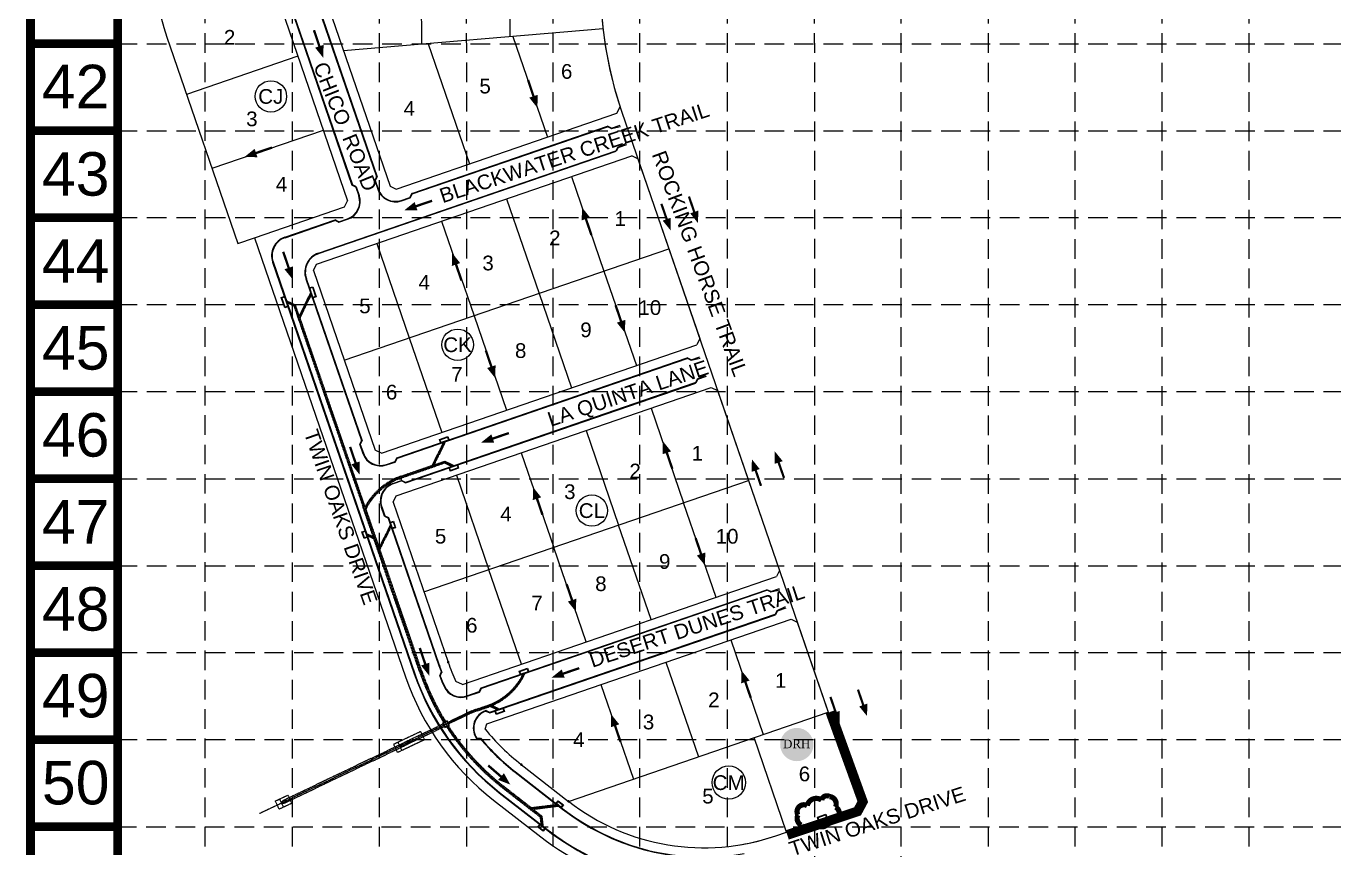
# Model space of a CAD drawing. Header units: inches. Extents: x 2510995 to 2514555, y 7106046 to 7111737.
# Drawn here: x 2510995 to 2512329, y 7107183 to 7108022 of the extents above; entities that cross this region are included whole.
import ezdxf
from ezdxf.enums import TextEntityAlignment as Align

# ---------------------------------------------------------------- set-up
doc = ezdxf.new("R2010")
doc.units = ezdxf.units.IN
doc.header["$MEASUREMENT"] = 0
for name, pattern in [('DASHED', [0.75, 0.5, -0.25]), ('HIDDEN', [0.375, 0.25, -0.125]), ('XHO477ST$0$CL', [0.7, 0.5, -0.05, 0.1, -0.05])]:
    doc.linetypes.add(name, pattern=pattern)
for name, color, linetype in [('BASE', 7, 'Continuous'), ('C-WTRC-FULL-PH2B-N', 7, 'Continuous'), ('EROSION BLANKETS', 84, 'Continuous'), ('GRID', 254, 'DASHED'), ('INLET PROTECTION', 5, 'Continuous'), ('LEGEND', 7, 'Continuous'), ('XHO437PT$0$C-ROAD-IDEN-E', 6, 'Continuous'), ('XHO437PT$0$C-ROAD-IDEN-N', 7, 'Continuous'), ('XHO437PT$0$V-BNDY-N', 3, 'Continuous'), ('XHO437PT$0$V-PROP-SUBD-IDEN-N', 6, 'Continuous'), ('XHO437PT$0$V-PROP-SUBD-N', 7, 'Continuous'), ('XHO437PT$0$V-RWAY-LINE-DETL-N', 4, 'Continuous'), ('XHO437PT$0$V-RWAY-LINE-N', 4, 'Continuous'), ('XHO437PV$0$C-ROAD-BACK-N', 4, 'Continuous'), ('XHO437PV$0$C-ROAD-FACE-N', 2, 'Continuous'), ('XHO437ST$0$C-STRM-STRC-N', 4, 'Continuous'), ('ZSTORM', 5, 'XHO477ST$0$CL')]:
    doc.layers.add(name, color=color, linetype=linetype)
doc.styles.add('DRHorton', font='dutcheb.ttf')
doc.styles.get("Standard").update_dxf_attribs({"font": 'ARIAL.TTF'})

# ---------------------------------------------------------------- blocks, each defined once
blk = doc.blocks.new('ARR')
blk.add_lwpolyline([(-5.56, 0.32, 0, 3.78, 0), (-0.35, 0.31, 3.78, 3.78, 0)], format="xyseb")
at = {"const_width": 1}
blk.add_lwpolyline([(-0.35, 0.31), (6.88, 0.31)], dxfattribs=at)
blk = doc.blocks.new('DRHorton')
h = blk.add_hatch(color=1)
h.paths.add_polyline_path([(78.7, 25.8, 1), (40.4, 25.8, 1)])
h.paths.add_polyline_path([(42.3, 17.9), (76.5, 17.9), (76.5, 34.9), (42.3, 34.9)], flags=24)
at = {"layer": 'BASE', "color": 176, "style": 'DRHorton'}
blk.add_text('DRH', height=9.81, dxfattribs=at).set_placement((59.4, 21.6), align=Align.CENTER)

msp = doc.modelspace()

# ---------------------------------------------------------------- linework, layer by layer
at = {"const_width": 2.3}
for points in [[(2511676.2, 7107832.2), (2511670.8, 7107847.9)], [(2511648.1, 7107824.8), (2511642.7, 7107840.5)], [(2511738.9, 7107568.4), (2511744.3, 7107552.7)], [(2511762.3, 7107576.5), (2511767.8, 7107560.7)], [(2511848.6, 7107329), (2511843.2, 7107344.7)], [(2511820.5, 7107321.6), (2511815.1, 7107337.3)]]:
    msp.add_lwpolyline(points, dxfattribs=at)
for points in [[(2511680.1, 7107820.8, 0, 8.71, 0), (2511676.2, 7107832.2, 8.71, 8.71, 0)], [(2511652, 7107813.5, 0, 8.71, 0), (2511648.1, 7107824.8, 8.71, 8.71, 0)], [(2511735, 7107579.8, 0, 8.71, 0), (2511738.9, 7107568.4, 8.71, 8.71, 0)], [(2511758.4, 7107587.8, 0, 8.71, 0), (2511762.3, 7107576.5, 8.71, 8.71, 0)], [(2511824.4, 7107310.3, 0, 8.71, 0), (2511820.5, 7107321.6, 8.71, 8.71, 0)], [(2511852.5, 7107317.7, 0, 8.71, 0), (2511848.6, 7107329, 8.71, 8.71, 0)]]:
    msp.add_lwpolyline(points, format="xyseb")
at = {"layer": 'BASE', "const_width": 8.88}
for points in [[(2514550.5, 7106050.7), (2514550.5, 7111732.7), (2510999.2, 7111732.7), (2510999.2, 7106050.7)], [(2514461.7, 7106139.5), (2514461.7, 7111643.9), (2511088, 7111643.9), (2511088, 7106139.5)]]:
    msp.add_lwpolyline(points, close=True, dxfattribs=at)
for points in [[(2511088, 7108003.9), (2510999.2, 7108003.9)], [(2511088, 7107915.1), (2510999.2, 7107915.1)], [(2511088, 7107826.4), (2510999.2, 7107826.4)], [(2511088, 7107737.6), (2510999.2, 7107737.6)], [(2511088, 7107648.8), (2510999.2, 7107648.8)], [(2511088, 7107560), (2510999.2, 7107560)], [(2511088, 7107471.2), (2510999.2, 7107471.2)], [(2511088, 7107382.5), (2510999.2, 7107382.5)], [(2511088, 7107293.7), (2510999.2, 7107293.7)], [(2511088, 7107204.9), (2510999.2, 7107204.9)]]:
    msp.add_lwpolyline(points, dxfattribs=at)
at = {"layer": 'EROSION BLANKETS', "const_width": 10}
msp.add_lwpolyline([(2511815, 7107322), (2511848.1, 7107230.4), (2511842.8, 7107220.5), (2511771.1, 7107196.4)], dxfattribs=at)
at = {"layer": 'GRID', "color": 252, "linetype": 'HIDDEN', "lineweight": 0, "ltscale": 80}
for p, q in [((2511177.6, 7106494.7), (2511177.1, 7111640.6)), ((2511266.7, 7106494.6), (2511265.6, 7111640.6)), ((2511355.3, 7106494.6), (2511354.4, 7111640.3)), ((2511444.5, 7106494.6), (2511443.1, 7111640.2)), ((2511532.5, 7106494.6), (2511532.1, 7111640.9)), ((2511620.7, 7106494.6), (2511621, 7111640.7)), ((2511710.2, 7106494.6), (2511709.7, 7111640.4)), ((2511799.3, 7106494.6), (2511798.4, 7111640.5)), ((2511887.3, 7106494.6), (2511887.4, 7111640.4)), ((2511976.4, 7106494.5), (2511976.3, 7111640.4)), ((2512064.6, 7106494.5), (2512064.8, 7111640.4)), ((2512153.4, 7106494.5), (2512153.9, 7111640.3)), ((2512242.2, 7106494.5), (2512242.2, 7111643.9)), ((2511088, 7108003.9), (2514461.7, 7108003.9)), ((2511088, 7107915.1), (2514461.7, 7107915.1)), ((2511088, 7107826.4), (2514461.7, 7107826.4)), ((2511088, 7107737.6), (2514461.7, 7107737.6)), ((2511088, 7107648.8), (2514461.7, 7107648.8)), ((2511088, 7107560), (2514461.7, 7107560)), ((2511088, 7107471.2), (2514461.7, 7107471.2)), ((2511088, 7107382.5), (2514461.7, 7107382.5)), ((2511088, 7107293.7), (2514461.7, 7107293.7)), ((2511087.2, 7107204.6), (2514460.8, 7107204.6))]:
    msp.add_line(p, q, dxfattribs=at)
at = {"layer": 'INLET PROTECTION', "color": 170, "ltscale": 100, "const_width": 5.33}
msp.add_lwpolyline([(2511791.5, 7107226.3, 0.520567), (2511791.5, 7107226.3, 0.765195), (2511782, 7107216.8, 0.417879), (2511785.4, 7107206.4, 0.6649), (2511799.1, 7107208.7, 0.744833), (2511814.3, 7107212.4, 0.975642), (2511820.3, 7107224.9, 0.520567), (2511814.2, 7107235.6, 0.520567), (2511806.1, 7107232, 0.540264), (2511791.5, 7107226.3)], format="xyb", close=True, dxfattribs=at)
at = {"layer": 'XHO437PT$0$V-BNDY-N', "color": 7}
for p, q in [((2511141.6, 7108000.8), (2511210.6, 7107800)), ((2511602.3, 7107934.1), (2511844.3, 7107230)), ((2511210.6, 7107800), (2511227.7, 7107805.8)), ((2511227.7, 7107805.8), (2511381.7, 7107357.7)), ((2511471.5, 7107231.9), (2511519.8, 7107194.4)), ((2511759.4, 7107195.5), (2511841.2, 7107223.7)), ((2511841.2, 7107223.7), (2511844.3, 7107230))]:
    msp.add_line(p, q, dxfattribs=at)
for centre, radius, start, end in [((2511580.4, 7108151.6), 464, 178.5942, 198.9716), ((2511978.7, 7108063.5), 398, 173.3356, 198.9716), ((2511638, 7107445.8), 271, 198.9695, 232.1098), ((2511686.2, 7107408.3), 271, 232.1098, 281.0942), ((2511686.2, 7107408.3), 225, 279.4701, 288.9716)]:
    msp.add_arc(centre, radius, start, end, dxfattribs=at)
at = {"layer": 'XHO437PT$0$V-PROP-SUBD-IDEN-N', "color": 7}
for centre, radius in [((2511244.4, 7107950.1), 16), ((2511434.9, 7107696.7), 16), ((2511571.8, 7107527.4), 16), ((2511711.4, 7107249.8), 17)]:
    msp.add_circle(centre, radius, dxfattribs=at)
at = {"layer": 'XHO437PT$0$V-PROP-SUBD-N', "color": 7}
for p, q in [((2511398.3, 7108003.3), (2511397.8, 7108130.2)), ((2511488.3, 7108010.9), (2511487.8, 7108119.6)), ((2511583.2, 7108019), (2511318.6, 7107996.5)), ((2511491.2, 7108011.2), (2511526.5, 7107908.5)), ((2511404.9, 7108003.8), (2511447.1, 7107881.2)), ((2511271.8, 7107991.1), (2511158.3, 7107952.1)), ((2511297.8, 7107915.4), (2511184.3, 7107876.4)), ((2511550.9, 7107868.3), (2511584.1, 7107771.8)), ((2511484.7, 7107845.5), (2511517.9, 7107749.1)), ((2511418.5, 7107822.8), (2511451.7, 7107726.3)), ((2511319.3, 7107680.8), (2511650.3, 7107794.6)), ((2511352.3, 7107800), (2511385.5, 7107703.6)), ((2511584.1, 7107771.8), (2511617.2, 7107675.4)), ((2511517.9, 7107749.1), (2511551, 7107652.6)), ((2511451.7, 7107726.3), (2511484.8, 7107629.9)), ((2511385.5, 7107703.6), (2511418.6, 7107607.1)), ((2511632.2, 7107631.9), (2511665.3, 7107535.4)), ((2511566, 7107609.1), (2511599.1, 7107512.7)), ((2511499.8, 7107586.4), (2511532.9, 7107489.9)), ((2511400.5, 7107444.4), (2511731.5, 7107558.2)), ((2511433.6, 7107563.6), (2511466.7, 7107467.1)), ((2511698.5, 7107438.9), (2511665.3, 7107535.4)), ((2511632.3, 7107416.2), (2511599.1, 7107512.7)), ((2511566.1, 7107393.4), (2511532.9, 7107489.9)), ((2511499.9, 7107370.7), (2511466.7, 7107467.1)), ((2511713.5, 7107395.4), (2511746.6, 7107299)), ((2511647.3, 7107372.7), (2511680.4, 7107276.2)), ((2511581.1, 7107349.9), (2511614.2, 7107253.5)), ((2511548, 7107230.7), (2511812.8, 7107321.7)), ((2511770.3, 7107199.3), (2511737.2, 7107295.7))]:
    msp.add_line(p, q, dxfattribs=at)
at = {"layer": 'XHO437PT$0$V-RWAY-LINE-DETL-N', "color": 7, "const_width": 0.75}
for points in [[(2511424.3, 7107372.7, 1), (2511426.1, 7107372.7, 1)], [(2511498.9, 7107268.2, 1), (2511500.7, 7107268.2, 1)], [(2511547.1, 7107230.7, 1), (2511548.9, 7107230.7, 1)]]:
    msp.add_lwpolyline(points, format="xyb", close=True, dxfattribs=at)
at = {"layer": 'XHO437PT$0$V-RWAY-LINE-N', "color": 7}
for p, q in [((2511298.6, 7108054.8), (2511366, 7107858.6)), ((2511255.1, 7108039.8), (2511322.5, 7107843.7)), ((2511141.6, 7108000.8), (2511210.6, 7107800)), ((2511597.4, 7107932.9), (2511600.6, 7107939.3)), ((2511372.3, 7107855.5), (2511597.4, 7107932.9)), ((2511290.8, 7107778.9), (2511612.4, 7107889.4)), ((2511618.7, 7107886.3), (2511612.4, 7107889.4)), ((2511618.7, 7107886.3), (2511681.8, 7107702.9)), ((2511366, 7107858.6), (2511372.3, 7107855.5)), ((2511227.7, 7107805.8), (2511319.4, 7107837.3)), ((2511319.4, 7107837.3), (2511322.5, 7107843.7)), ((2511210.6, 7107800), (2511227.7, 7107805.8)), ((2511227.7, 7107805.8), (2511381.7, 7107357.7)), ((2511287.7, 7107772.5), (2511290.8, 7107778.9)), ((2511287.7, 7107772.5), (2511350.8, 7107589.1)), ((2511681.8, 7107702.9), (2511678.7, 7107696.5)), ((2511357.2, 7107586), (2511678.7, 7107696.5)), ((2511372.1, 7107542.5), (2511693.6, 7107653)), ((2511693.6, 7107653), (2511700, 7107649.9)), ((2511700, 7107649.9), (2511763.1, 7107466.4)), ((2511357.2, 7107586), (2511350.8, 7107589.1)), ((2511369, 7107536.1), (2511372.1, 7107542.5)), ((2511369, 7107536.1), (2511425.2, 7107372.7)), ((2511439.9, 7107350), (2511760, 7107460.1)), ((2511763.1, 7107466.4), (2511760, 7107460.1)), ((2511464.6, 7107309.9), (2511774.9, 7107416.6)), ((2511774.9, 7107416.6), (2511781.3, 7107413.5)), ((2511781.3, 7107413.5), (2511844.3, 7107230)), ((2511439.9, 7107350), (2511433, 7107352.9)), ((2511463, 7107304.4), (2511464.6, 7107309.9)), ((2511499.8, 7107268.2), (2511548, 7107230.7)), ((2511471.5, 7107231.9), (2511519.8, 7107194.4)), ((2511759.4, 7107195.5), (2511841.2, 7107223.7)), ((2511844.3, 7107230), (2511841.2, 7107223.7))]:
    msp.add_line(p, q, dxfattribs=at)
for centre, radius, start, end in [((2511580.4, 7108151.6), 464, 178.5942, 198.9716), ((2511978.7, 7108063.5), 398, 174.2288, 198.1866), ((2511638, 7107445.8), 225, 198.9716, 204.378), ((2511638, 7107445.8), 271, 198.9695, 232.1098), ((2511638, 7107445.8), 225, 218.9539, 232.1098), ((2511686.2, 7107408.3), 225, 232.1098, 288.9716), ((2511686.2, 7107408.3), 271, 232.1098, 281.0942)]:
    msp.add_arc(centre, radius, start, end, dxfattribs=at)
at = {"layer": 'XHO437PV$0$C-ROAD-BACK-N', "color": 7}
for p, q in [((2511289.6, 7108051.7), (2511352.7, 7107868.2)), ((2511264.1, 7108042.9), (2511327.1, 7107859.4)), ((2511388.1, 7107850.9), (2511587.9, 7107919.6)), ((2511591.7, 7107917.7), (2511587.9, 7107919.6)), ((2511591.7, 7107917.7), (2511600.5, 7107920.8)), ((2511598.5, 7107897.9), (2511607.4, 7107900.9)), ((2511293, 7107789.7), (2511596.6, 7107894.1)), ((2511598.5, 7107897.9), (2511596.6, 7107894.1)), ((2511326.9, 7107860), (2511326.9, 7107860)), ((2511330.9, 7107857.6), (2511327.1, 7107859.4)), ((2511352.7, 7107868.2), (2511350.8, 7107864.4)), ((2511350.8, 7107864.4), (2511353.8, 7107855.5)), ((2511352.5, 7107868.8), (2511352.5, 7107868.8)), ((2511352.5, 7107868.8), (2511352.5, 7107868.8)), ((2511330.9, 7107857.6), (2511334, 7107848.7)), ((2511377.4, 7107844), (2511386.2, 7107847.1)), ((2511386.2, 7107847.1), (2511388.1, 7107850.9)), ((2511388.7, 7107851.1), (2511388.1, 7107850.9)), ((2511258.6, 7107806.4), (2511309.8, 7107824)), ((2511313.6, 7107822.1), (2511309.8, 7107824)), ((2511313.6, 7107822.1), (2511322.5, 7107825.2)), ((2511397.4, 7107825.6), (2511397.4, 7107825.6)), ((2511246.2, 7107781), (2511390.7, 7107360.8)), ((2511280.5, 7107764.2), (2511337.5, 7107598.6)), ((2511372.9, 7107581.3), (2511669.1, 7107683.2)), ((2511672.9, 7107681.3), (2511669.1, 7107683.2)), ((2511672.9, 7107681.3), (2511681.8, 7107684.4)), ((2511679.8, 7107661.4), (2511677.9, 7107657.6)), ((2511679.8, 7107661.4), (2511688.6, 7107664.5)), ((2511381.7, 7107555.8), (2511677.9, 7107657.6)), ((2511335.6, 7107594.8), (2511337.5, 7107598.6)), ((2511335.6, 7107594.8), (2511338.7, 7107586)), ((2511371, 7107577.5), (2511372.9, 7107581.3)), ((2511373.5, 7107581.5), (2511373.5, 7107581.5)), ((2511362.2, 7107574.5), (2511371, 7107577.5)), ((2511377.9, 7107557.7), (2511369, 7107554.6)), ((2511377.9, 7107557.7), (2511381.7, 7107555.8)), ((2511382.3, 7107556), (2511381.7, 7107555.8)), ((2511382.3, 7107556), (2511382.3, 7107556)), ((2511357.5, 7107531.1), (2511360.6, 7107522.2)), ((2511360.6, 7107522.2), (2511364.4, 7107520.4)), ((2511364.4, 7107520.4), (2511416.2, 7107369.6)), ((2511458.8, 7107346.5), (2511750.4, 7107446.7)), ((2511749.8, 7107446.5), (2511750.4, 7107446.7)), ((2511754.2, 7107444.9), (2511750.4, 7107446.7)), ((2511754.2, 7107444.9), (2511763.1, 7107447.9)), ((2511467.6, 7107321), (2511759.2, 7107421.2)), ((2511761, 7107425), (2511759.2, 7107421.2)), ((2511761, 7107425), (2511769.9, 7107428.1)), ((2511417.1, 7107358.5), (2511418.8, 7107362.4)), ((2511444.3, 7107338.4), (2511457, 7107342.7)), ((2511457, 7107342.7), (2511458.8, 7107346.5)), ((2511463.8, 7107322.8), (2511467.6, 7107321)), ((2511454.1, 7107295.6), (2511458.3, 7107295.2)), ((2511494, 7107260.8), (2511542.2, 7107223.2)), ((2511477.4, 7107239.4), (2511525.6, 7107201.9))]:
    msp.add_line(p, q, dxfattribs=at)
for centre, radius, start, end in [((2511316.5, 7107842.7), 18.5, 288.9716, 18.9716), ((2511371.3, 7107861.5), 18.5, 198.9716, 288.9716), ((2511265.1, 7107787.5), 20, 108.9716, 198.9716), ((2511299.5, 7107770.7), 20, 108.9716, 198.9716), ((2511356.2, 7107592), 18.5, 198.9716, 288.9716), ((2511375, 7107537.1), 18.5, 108.9716, 198.9716), ((2511638, 7107445.8), 234.5, 198.9716, 200.8441), ((2511638, 7107445.8), 261.5, 198.9695, 232.1098), ((2511638, 7107445.8), 237.5, 201.5659, 204.2565), ((2511438.3, 7107355.8), 18.5, 204.2565, 288.9716), ((2511469.8, 7107305.3), 18.5, 108.8066, 211.8982), ((2511638, 7107445.8), 234.5, 219.971, 232.1098), ((2511686.2, 7107408.3), 234.5, 232.1098, 280.0115), ((2511686.2, 7107408.3), 261.5, 232.1098, 276.5942)]:
    msp.add_arc(centre, radius, start, end, dxfattribs=at)
at = {"layer": 'XHO437PV$0$C-ROAD-FACE-N', "color": 7}
for p, q in [((2511289.1, 7108051.5), (2511352, 7107868.4)), ((2511264.5, 7108043.1), (2511327.5, 7107860)), ((2511388.6, 7107850.6), (2511587.6, 7107919)), ((2511591.4, 7107917.3), (2511588, 7107919)), ((2511591.8, 7107917.3), (2511601, 7107919.4)), ((2511598.3, 7107898.3), (2511606.9, 7107902.3)), ((2511292.8, 7107790.1), (2511596.1, 7107894.4)), ((2511598, 7107898.1), (2511596.4, 7107894.6)), ((2511331.2, 7107858), (2511327.7, 7107859.7)), ((2511352, 7107868.1), (2511350.3, 7107864.6)), ((2511350.3, 7107864.2), (2511353.4, 7107855.4)), ((2511331.4, 7107857.7), (2511334.5, 7107848.9)), ((2511377.5, 7107843.6), (2511386.4, 7107846.6)), ((2511386.7, 7107846.9), (2511388.4, 7107850.3)), ((2511258.8, 7107805.9), (2511309.6, 7107823.4)), ((2511313.4, 7107821.7), (2511310, 7107823.4)), ((2511313.8, 7107821.7), (2511322.7, 7107824.7)), ((2511246.7, 7107781.2), (2511391.1, 7107361)), ((2511280.1, 7107764.1), (2511336.9, 7107598.9)), ((2511373.5, 7107581), (2511668.9, 7107682.6)), ((2511672.7, 7107680.9), (2511669.3, 7107682.5)), ((2511673.1, 7107680.8), (2511682.3, 7107682.9)), ((2511679.3, 7107661.7), (2511677.6, 7107658.2)), ((2511679.6, 7107661.9), (2511688.1, 7107665.9)), ((2511381.9, 7107556.4), (2511677.3, 7107658)), ((2511335.1, 7107594.7), (2511338.2, 7107585.8)), ((2511335.2, 7107595), (2511336.8, 7107598.5)), ((2511371.5, 7107577.3), (2511373.2, 7107580.7)), ((2511362.3, 7107574), (2511371.2, 7107577)), ((2511368.8, 7107555.1), (2511377.7, 7107558.1)), ((2511378.1, 7107558.1), (2511381.5, 7107556.4)), ((2511357, 7107530.9), (2511360.1, 7107522.1)), ((2511360.3, 7107521.8), (2511363.8, 7107520.1)), ((2511364, 7107519.8), (2511415.7, 7107369.4)), ((2511459.4, 7107346.2), (2511750.2, 7107446.1)), ((2511754, 7107444.4), (2511750.6, 7107446.1)), ((2511754.4, 7107444.4), (2511763.6, 7107446.5)), ((2511467.8, 7107321.6), (2511758.6, 7107421.6)), ((2511760.6, 7107425.2), (2511758.9, 7107421.8)), ((2511760.9, 7107425.5), (2511769.4, 7107429.5)), ((2511416.6, 7107358.7), (2511418.2, 7107362.2)), ((2511444.5, 7107337.9), (2511457.1, 7107342.2)), ((2511457.4, 7107342.5), (2511459.1, 7107345.9)), ((2511464, 7107323.3), (2511467.5, 7107321.6)), ((2511454, 7107295.1), (2511457.8, 7107294.7)), ((2511493.7, 7107260.4), (2511541.9, 7107222.8)), ((2511477.7, 7107239.8), (2511525.9, 7107202.3))]:
    msp.add_line(p, q, dxfattribs=at)
for centre, radius, start, end in [((2511587.8, 7107918.5), 0.5, 63.9716, 108.9716), ((2511591.7, 7107917.7), 0.5, 243.9716, 288.9716), ((2511595.9, 7107894.9), 0.5, 288.9716, 333.9716), ((2511598.5, 7107897.9), 0.5, 108.9716, 153.9716), ((2511327.9, 7107860.2), 0.5, 198.9716, 243.9716), ((2511350.8, 7107864.4), 0.5, 153.9716, 198.9716), ((2511351.6, 7107868.3), 0.5, 333.9716, 18.9716), ((2511316.5, 7107842.7), 19, 288.9716, 18.9716), ((2511330.9, 7107857.6), 0.5, 18.9716, 63.9716), ((2511371.3, 7107861.5), 19, 198.9716, 288.9716), ((2511386.2, 7107847.1), 0.5, 288.9716, 333.9716), ((2511388.8, 7107850.1), 0.5, 108.9716, 153.9716), ((2511309.8, 7107822.9), 0.5, 63.9716, 108.9716), ((2511313.6, 7107822.1), 0.5, 243.9716, 288.9716), ((2511265.1, 7107787.5), 19.5, 108.9716, 198.9716), ((2511299.5, 7107770.7), 20.5, 108.9716, 198.9716), ((2511669.1, 7107682.1), 0.5, 63.9716, 108.9716), ((2511672.9, 7107681.3), 0.5, 243.9716, 288.9716), ((2511679.8, 7107661.4), 0.5, 108.9716, 153.9716), ((2511677.2, 7107658.4), 0.5, 288.9716, 333.9716), ((2511335.6, 7107594.8), 0.5, 153.9716, 198.9716), ((2511336.4, 7107598.7), 0.5, 333.9716, 18.9716), ((2511356.2, 7107592), 19, 198.9716, 288.9716), ((2511373.6, 7107580.5), 0.5, 108.9716, 153.9716), ((2511371, 7107577.5), 0.5, 288.9716, 333.9716), ((2511375, 7107537.1), 19, 108.9716, 198.9716), ((2511377.9, 7107557.7), 0.5, 63.9716, 108.9716), ((2511381.7, 7107556.9), 0.5, 243.9716, 288.9716), ((2511360.6, 7107522.2), 0.5, 198.9716, 243.9716), ((2511363.6, 7107519.7), 0.5, 18.9716, 63.9716), ((2511750.3, 7107445.7), 0.5, 63.9716, 108.9716), ((2511754.2, 7107444.9), 0.5, 243.9716, 288.9716), ((2511758.5, 7107422), 0.5, 288.9716, 333.9716), ((2511761, 7107425), 0.5, 108.9716, 153.9716), ((2511638, 7107445.8), 235, 198.9716, 200.7435), ((2511638, 7107445.8), 261, 198.9695, 232.1098), ((2511417.1, 7107358.5), 0.5, 155.9494, 201.5659), ((2511638, 7107445.8), 238, 201.5659, 204.2565), ((2511417.7, 7107362.4), 0.5, 335.9494, 20.7435), ((2511438.3, 7107355.8), 19, 204.2565, 288.9716), ((2511457, 7107342.7), 0.5, 288.9716, 333.9716), ((2511459.5, 7107345.7), 0.5, 108.9716, 153.9716), ((2511469.8, 7107305.3), 19, 108.8109, 211.8982), ((2511463.8, 7107322.8), 0.5, 63.9716, 108.9716), ((2511467.7, 7107322.1), 0.5, 243.9716, 288.9716), ((2511454.1, 7107295.6), 0.5, 211.8982, 264.8657), ((2511457.8, 7107294.2), 0.5, 40.0716, 84.8657), ((2511638, 7107445.8), 235, 220.0716, 232.1098), ((2511686.2, 7107408.3), 235, 232.1098, 277.2591), ((2511686.2, 7107408.3), 261, 232.1098, 276.5028)]:
    msp.add_arc(centre, radius, start, end, dxfattribs=at)
at = {"layer": 'XHO437ST$0$C-STRM-STRC-N', "color": 5, "linetype": 'Continuous'}
for points in [[(2511283.3, 7107754.6), (2511287.1, 7107755.9), (2511290.7, 7107745.5), (2511286.9, 7107744.2)], [(2511284, 7107754.3), (2511286.8, 7107755.3), (2511290, 7107745.8), (2511287.2, 7107744.9)], [(2511254.9, 7107744.9), (2511258.7, 7107746.2), (2511262.3, 7107735.8), (2511258.5, 7107734.5)], [(2511255.6, 7107744.6), (2511258.4, 7107745.5), (2511261.7, 7107736.1), (2511258.8, 7107735.1)], [(2511417.6, 7107596.2), (2511416.3, 7107600), (2511424.8, 7107602.9), (2511426.1, 7107599.1)], [(2511417.9, 7107596.8), (2511417, 7107599.6), (2511424.5, 7107602.3), (2511425.5, 7107599.4)], [(2511427.4, 7107567.8), (2511426.1, 7107571.6), (2511434.6, 7107574.5), (2511435.9, 7107570.7)], [(2511427.7, 7107568.4), (2511426.7, 7107571.3), (2511434.3, 7107573.9), (2511435.3, 7107571)], [(2511498.9, 7107359.8), (2511497.6, 7107363.5), (2511506.1, 7107366.5), (2511507.4, 7107362.7)], [(2511499.2, 7107360.4), (2511498.2, 7107363.2), (2511505.8, 7107365.8), (2511506.8, 7107363)], [(2511474.1, 7107319.5), (2511472.8, 7107323.3), (2511481.3, 7107326.2), (2511482.6, 7107322.4)], [(2511474.4, 7107320.1), (2511473.4, 7107323), (2511481, 7107325.6), (2511481.9, 7107322.7)], [(2511803.1, 7107210.8), (2511801.8, 7107214.5), (2511810.4, 7107217.5), (2511811.7, 7107213.7)], [(2511803.5, 7107211.4), (2511802.5, 7107214.2), (2511810, 7107216.8), (2511811, 7107214)]]:
    msp.add_lwpolyline(points, close=True, dxfattribs=at)
at = {"layer": 'XHO437ST$0$C-STRM-STRC-N', "color": 5}
for points in [[(2511367.8, 7107508.7), (2511365.6, 7107515.4), (2511369.4, 7107516.7), (2511371.6, 7107510)], [(2511368.2, 7107509.4), (2511366.2, 7107515.1), (2511369, 7107516), (2511371, 7107510.4)], [(2511339.5, 7107499), (2511337.2, 7107505.6), (2511341, 7107506.9), (2511343.3, 7107500.3)], [(2511339.8, 7107499.6), (2511337.8, 7107505.3), (2511340.7, 7107506.3), (2511342.6, 7107500.6)], [(2511540.4, 7107224), (2511534.9, 7107228.3), (2511537.3, 7107231.4), (2511542.9, 7107227.1)], [(2511540.3, 7107224.7), (2511535.6, 7107228.4), (2511537.4, 7107230.7), (2511542.2, 7107227)], [(2511522, 7107200.3), (2511516.4, 7107204.6), (2511518.9, 7107207.8), (2511524.4, 7107203.5)], [(2511521.9, 7107201), (2511517.2, 7107204.7), (2511519, 7107207.1), (2511523.7, 7107203.4)]]:
    msp.add_lwpolyline(points, close=True, dxfattribs=at)
at = {"layer": 'ZSTORM', "color": 5}
for p, q in [((2511285.6, 7107749.6), (2511273.2, 7107724.2)), ((2511284.9, 7107750), (2511273.4, 7107726.3)), ((2511285.6, 7107747.9), (2511274.1, 7107724.3)), ((2511271.4, 7107726.7), (2511273, 7107727.3)), ((2511420.4, 7107597.1), (2511408.8, 7107573.5)), ((2511421.7, 7107598.1), (2511409.3, 7107572.7)), ((2511422.4, 7107597.8), (2511410.9, 7107574.2)), ((2511377.3, 7107562.6), (2511408.8, 7107573.5)), ((2511377.6, 7107561.8), (2511421.6, 7107576.9)), ((2511377.9, 7107561), (2511412.4, 7107572.8)), ((2511410.9, 7107574.2), (2511411.9, 7107574.5)), ((2511411.9, 7107574.4), (2511421.6, 7107577.7)), ((2511411.9, 7107574.5), (2511412.4, 7107572.8)), ((2511412.4, 7107573), (2511421.5, 7107576.1)), ((2511428.9, 7107572.5), (2511421.5, 7107576.1)), ((2511430.8, 7107573.3), (2511421.6, 7107577.7)), ((2511430.5, 7107572.6), (2511421.6, 7107576.9)), ((2511338.3, 7107531.3), (2511340.4, 7107532.1)), ((2511366.4, 7107513.1), (2511354.9, 7107489.9)), ((2511341.6, 7107503.4), (2511350.5, 7107499.1)), ((2511341.9, 7107504.1), (2511348.8, 7107500.8)), ((2511342.6, 7107502.1), (2511349.4, 7107498.8)), ((2511366.7, 7107512.1), (2511354.5, 7107487.4)), ((2511367, 7107511.1), (2511355.6, 7107487.9)), ((2511455, 7107325), (2511464.8, 7107328.4)), ((2511455.3, 7107324.2), (2511465.1, 7107327.5)), ((2511455.6, 7107323.3), (2511465.4, 7107326.7)), ((2511477.2, 7107324.3), (2511467.5, 7107328.4)), ((2511475.4, 7107324.2), (2511467.6, 7107327.5)), ((2511477.6, 7107324.9), (2511469.6, 7107328.3)), ((2511469.9, 7107330.3), (2511470.6, 7107328.7)), ((2511444.6, 7107319.8), (2511423.1, 7107309.4)), ((2511444.2, 7107320.5), (2511424.5, 7107311.1)), ((2511445, 7107319), (2511425.3, 7107309.5)), ((2511423.1, 7107309.4), (2511232.9, 7107218.2)), ((2511397.1, 7107302), (2511369.6, 7107288.8)), ((2511420.6, 7107309.9), (2511381.1, 7107291)), ((2511421.9, 7107307.2), (2511382.4, 7107288.3)), ((2511401, 7107293.8), (2511397.1, 7107302)), ((2511346.9, 7107274.6), (2511381.1, 7107291)), ((2511348.2, 7107271.9), (2511382.4, 7107288.3)), ((2511373.5, 7107280.7), (2511369.6, 7107288.8)), ((2511373.5, 7107280.7), (2511401, 7107293.8)), ((2511378, 7107282.8), (2511374.1, 7107290.9)), ((2511346.9, 7107274.6), (2511257.3, 7107231.6)), ((2511348.2, 7107271.9), (2511346.9, 7107274.6)), ((2511348.2, 7107271.9), (2511258.6, 7107228.9)), ((2511482.3, 7107245.8), (2511510.3, 7107224)), ((2511248.9, 7107230.9), (2511261.7, 7107237)), ((2511257.3, 7107224.9), (2511253.4, 7107233)), ((2511261.7, 7107237), (2511265.6, 7107228.9)), ((2511481.1, 7107244.2), (2511511.6, 7107220.4)), ((2511481.7, 7107245), (2511520.1, 7107215)), ((2511252.8, 7107222.8), (2511248.9, 7107230.9)), ((2511252.8, 7107222.8), (2511265.6, 7107228.9)), ((2511537.9, 7107226.5), (2511509.9, 7107223)), ((2511536.3, 7107227.2), (2511510.3, 7107224)), ((2511511.6, 7107220.4), (2511512.9, 7107222)), ((2511511.7, 7107220.5), (2511519.3, 7107214.6)), ((2511538.2, 7107225.7), (2511512.3, 7107222.4)), ((2511512.3, 7107222.4), (2511512.9, 7107222)), ((2511512.8, 7107221.9), (2511521, 7107215.5)), ((2511520.3, 7107206.7), (2511519.3, 7107214.6)), ((2511521.4, 7107205.2), (2511520.1, 7107215)), ((2511522.3, 7107205.2), (2511521, 7107215.5))]:
    msp.add_line(p, q, dxfattribs=at)
for points in [[(2511423.1, 7107309.4, -0.058674), (2511397.3, 7107363.1), (2511268.9, 7107736.5), (2511260, 7107740.8)], [(2511421, 7107310.7, -0.056568), (2511396.2, 7107362.7), (2511349.4, 7107498.8)], [(2511423, 7107311.6, -0.056813), (2511398.4, 7107363.5), (2511355.6, 7107487.9)]]:
    msp.add_lwpolyline(points, format="xyb", dxfattribs=at)
for points in [[(2511272.9, 7107727.2), (2511269.5, 7107737), (2511260.3, 7107741.5)], [(2511271.5, 7107726.8), (2511268.3, 7107735.9), (2511261, 7107739.5)], [(2511338.5, 7107531.4), (2511271.4, 7107726.7)], [(2511273.4, 7107726.3), (2511273, 7107727.3)], [(2511340.2, 7107532), (2511274.1, 7107724.3)], [(2511348.8, 7107500.8), (2511338.3, 7107531.3)], [(2511340.6, 7107531.4), (2511340.4, 7107532.1)], [(2511354.9, 7107489.9), (2511341.4, 7107529.1)]]:
    msp.add_lwpolyline(points, dxfattribs=at)
at = {"layer": 'ZSTORM', "color": 5, "linetype": 'Continuous'}
for points in [[(2511424.3, 7107313), (2511419.5, 7107310.7), (2511421.8, 7107305.9), (2511426.7, 7107308.2)], [(2511424, 7107312.1), (2511420.4, 7107310.4), (2511422.2, 7107306.8), (2511425.8, 7107308.5)]]:
    msp.add_lwpolyline(points, close=True, dxfattribs=at)
at = {"layer": 'ZSTORM', "color": 5}
for centre, radius, start, end in [((2511398.7, 7107500.3), 65, 108.9716, 153.9716), ((2511398.7, 7107500.3), 65.9, 108.9716, 151.865), ((2511398.7, 7107500.3), 64.1, 108.9716, 153.3354), ((2511444, 7107389), 65, 288.9716, 335.1585), ((2511444, 7107389), 64.2, 293.8439, 333.8853), ((2511444, 7107389), 65.8, 293.8439, 335.1818), ((2511444, 7107389), 64.1, 288.9716, 293.8439), ((2511444, 7107389), 65.9, 288.9716, 291.0453), ((2511444, 7107389), 65.9, 292.8897, 293.8439), ((2511487.8, 7107229.6), 100.9, 108.9716, 115.6275), ((2511487.8, 7107229.6), 100, 108.9716, 115.6275), ((2511487.8, 7107229.6), 99.1, 108.9716, 115.6275), ((2511638, 7107445.8), 254.5, 212.4011, 232.1098), ((2511638, 7107445.8), 255.5, 212.8263, 232.1098), ((2511638, 7107445.8), 253.5, 212.8834, 232.1098)]:
    msp.add_arc(centre, radius, start, end, dxfattribs=at)
for centre, major_axis, ratio in [((2511381.8, 7107289.6), (5.72, 2.74), 0.236407), ((2511257.9, 7107230.2), (2.54, 1.22), 0.53286)]:
    msp.add_ellipse(centre, major_axis=major_axis, ratio=ratio, dxfattribs=at)

# ---------------------------------------------------------------- block references
at = {"layer": 'C-WTRC-FULL-PH2B-N', "color": 7, "yscale": 2.393527489155531, "zscale": 2.393527499999999}
for p, xscale, rotation in [((2511294.3, 7108002.3), 2.393527466441947, 108.6303430401944), ((2511512.7, 7107951.3), 2.393527466441947, 108.6303430401944), ((2511230.3, 7107891.9), 2.393527466674723, 18.88398507885799), ((2511393.5, 7107837.6), 2.393527466674723, 18.88398507885799), ((2511565.3, 7107824), 2.393527466964608, 288.8839850647033), ((2511263, 7107776.2), 2.393527466964608, 108.8839850647033), ((2511432.8, 7107777.5), 2.393527466964608, 288.8839850647033), ((2511602, 7107721.7), 2.393527466964608, 108.8839850647033), ((2511469.7, 7107675.4), 2.393527466964608, 108.8839850647033), ((2511471.8, 7107600.5), 2.393527466674723, 18.88398507885799), ((2511331.2, 7107577.1), 2.393527466964608, 108.8839850647033), ((2511647.8, 7107585.4), 2.393527466964608, 288.8839850647033), ((2511515.4, 7107538.5), 2.393527466964608, 288.8839850647033), ((2511683.6, 7107484.2), 2.393527466964608, 108.8839850647033), ((2511552, 7107437.1), 2.393527466964608, 108.8839850647033), ((2511402.3, 7107371.8), 2.393527466964608, 108.8839850647033), ((2511543.6, 7107360.6), 2.393527466674723, 18.88398507885799), ((2511727.9, 7107351.5), 2.393527466964608, 288.8839850647033), ((2511595, 7107306.8), 2.393527466964608, 288.8839850647033), ((2511479, 7107257.1), 2.3935274666644, 139.1153122733084)]:
    msp.add_blockref('ARR', p, dxfattribs=dict(at, xscale=xscale, rotation=rotation))
at = {"layer": 'LEGEND', "xscale": 0.8870399998850189, "yscale": 0.8870399999432266, "zscale": 0.8870399999988264}
msp.add_blockref('DRHorton', (2511728, 7107265.8), dxfattribs=at)

# ---------------------------------------------------------------- texts
at = {"layer": 'BASE'}
for s, p in [('42', (2511045.2, 7107960.2)), ('43', (2511045.3, 7107871)), ('44', (2511045.3, 7107782.2)), ('45', (2511045.3, 7107693.5)), ('46', (2511045.3, 7107604.7)), ('47', (2511045.3, 7107515.9)), ('48', (2511045.3, 7107427.1)), ('49', (2511045.3, 7107338.6)), ('50', (2511045.3, 7107249.8))]:
    msp.add_text(s, height=44.39, dxfattribs=at).set_placement(p, align=Align.MIDDLE_CENTER)
at = {"layer": 'XHO437PT$0$C-ROAD-IDEN-E', "color": 7}
for s, rotation, p in [('BLACKWATER CREEK TRAIL', 18.0519, (2511419.5, 7107841)), ('ROCKING HORSE TRAIL', 290.2803, (2511632.7, 7107891.1)), ('LA QUINTA LANE', 18.519, (2511529.7, 7107612.8)), ('DESERT DUNES TRAIL', 18.1626, (2511572.2, 7107367)), ('TWIN OAKS DRIVE', 17.9036, (2511776.1, 7107174.4))]:
    msp.add_text(s, height=15, rotation=rotation, dxfattribs=at).set_placement(p)
at = {"layer": 'XHO437PT$0$C-ROAD-IDEN-N', "color": 7}
for s, rotation, p in [('CHICO  ROAD', 291.9239, (2511287.4, 7107981.4)), ('TWIN OAKS DRIVE', 289.2051, (2511277.8, 7107606.9))]:
    msp.add_text(s, height=15, rotation=rotation, dxfattribs=at).set_placement(p)
at = {"layer": 'XHO437PT$0$V-PROP-SUBD-IDEN-N', "color": 7}
for s, p in [('2', (2511202.3, 7108010.5)), ('6', (2511546.1, 7107975.6)), ('5', (2511462.9, 7107960.5)), ('CJ', (2511244.3, 7107950.1)), ('4', (2511385.6, 7107937.8)), ('3', (2511225, 7107927.2)), ('4', (2511255.2, 7107860.5)), ('1', (2511600.7, 7107825.5)), ('2', (2511534, 7107805.8)), ('3', (2511465.9, 7107780.1)), ('4', (2511400.8, 7107760.4)), ('5', (2511340.3, 7107736.2)), ('10', (2511630.9, 7107734.6)), ('9', (2511565.8, 7107711.9)), ('CK', (2511434.8, 7107696.7)), ('8', (2511499.2, 7107690.7)), ('7', (2511434.1, 7107666.5)), ('6', (2511367.5, 7107648.3)), ('1', (2511679.4, 7107586)), ('2', (2511615.9, 7107567.9)), ('3', (2511549.3, 7107546.7)), ('4', (2511484.2, 7107523.9)), ('CL', (2511571.8, 7107527.4)), ('5', (2511417.5, 7107501.2)), ('10', (2511709.7, 7107501.2)), ('9', (2511646.1, 7107475.5)), ('8', (2511581, 7107452.8)), ('7', (2511515.9, 7107433.1)), ('6', (2511449.3, 7107410.4)), ('1', (2511764.4, 7107354.1)), ('2', (2511696.2, 7107334.4)), ('3', (2511629.6, 7107311.7)), ('4', (2511558.5, 7107293.5)), ('6', (2511788.6, 7107258.7)), ('CM', (2511711.3, 7107249.8)), ('5', (2511690.2, 7107235.9))]:
    msp.add_text(s, height=15, dxfattribs=at).set_placement(p, align=Align.MIDDLE)

doc.saveas('drawing.dxf')
